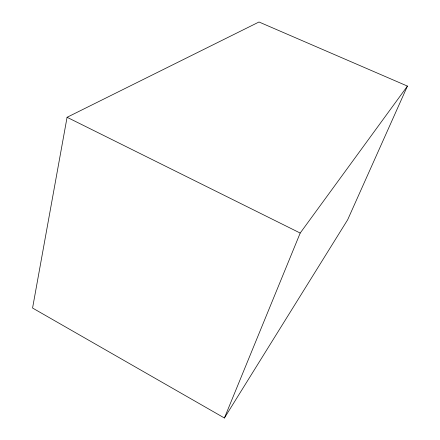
<?xml version="1.0" encoding="UTF-8"?>
<svg xmlns="http://www.w3.org/2000/svg" width="440" height="440" viewBox="0 0 440 440"><rect width="100%" height="100%" fill="white"/><g stroke="black" fill="none" stroke-linecap="round" stroke-linejoin="round"><path stroke-width="0.66" d="M67.078 117.288L32.566 308.039L224.406 418L347.661 219.764L407.435 86.097L259.001 22L67.078 117.288L300.195 233.057L407.435 86.097M224.406 418L300.195 233.057"/></g></svg>
